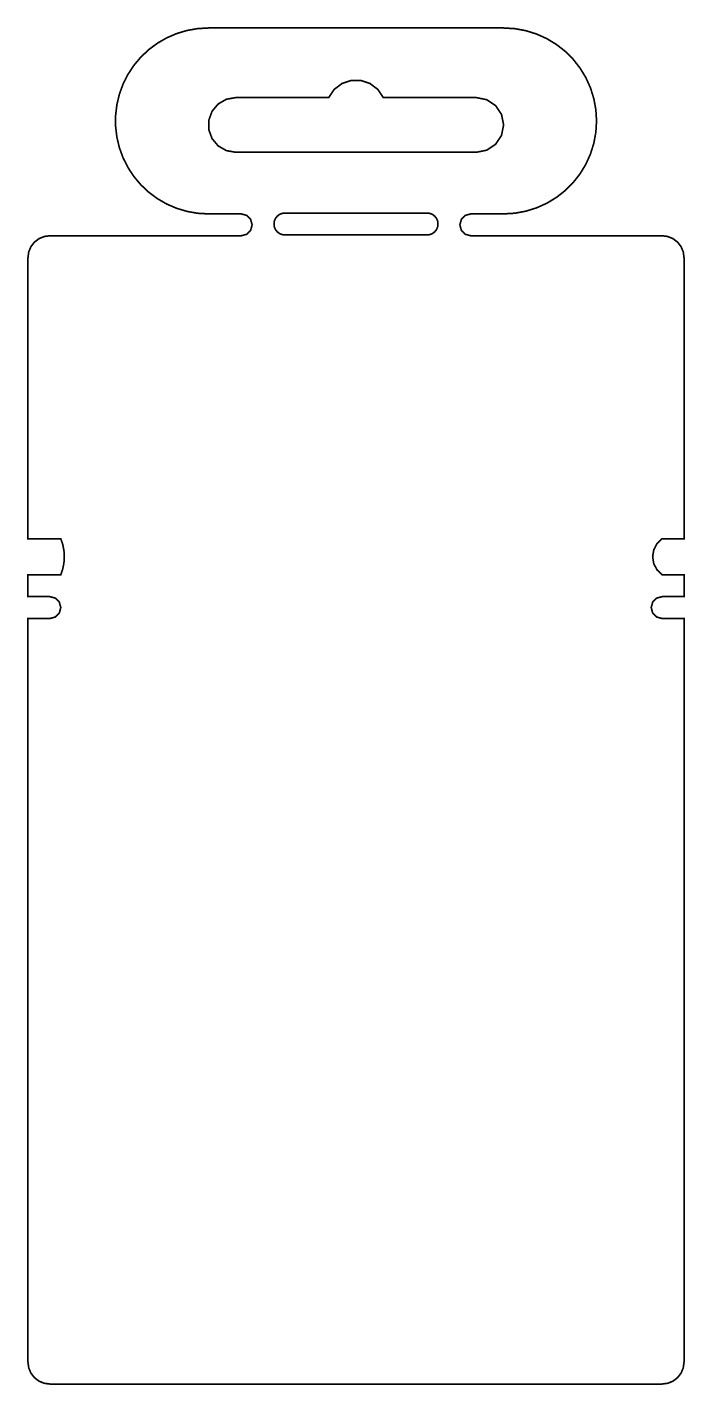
# Model space of a CAD drawing. Extents: x 0 to 60, y 0 to 124.
import ezdxf

# ---------------------------------------------------------------- set-up
doc = ezdxf.new("R2010")
doc.units = 0
doc.layers.add('Board_Outline', color=21, linetype='CONTINUOUS')

msp = doc.modelspace()

# ---------------------------------------------------------------- linework, layer by layer
at = {"layer": 'Board_Outline', "linetype": 'CONTINUOUS', "const_width": 0.1524}
for points in [[(2, 0), (58, 0), (58.5176, 0.0682), (59, 0.268), (59.4142, 0.5858), (59.732, 1), (59.9319, 1.4823), (60, 2), (60, 70), (58, 70), (57.5, 70.134), (57.134, 70.5), (57, 71), (57.134, 71.5), (57.5, 71.866), (58, 72), (60, 72), (60, 74), (58, 74), (57.5342, 74.4447), (57.2339, 75.0144), (57.1303, 75.65), (57.234, 76.2856), (57.5343, 76.8553), (58, 77.3), (60, 77.3), (60, 103), (59.9318, 103.5176), (59.732, 104), (59.4142, 104.4142), (59, 104.732), (58.5177, 104.9318), (58, 105), (40.5, 105), (40, 105.134), (39.634, 105.5), (39.5, 106), (39.634, 106.5), (40, 106.866), (40.5, 107), (43.5, 107), (44.5246, 107.062), (45.5342, 107.247), (46.5141, 107.5524), (47.4501, 107.9736), (48.3285, 108.5046), (49.1365, 109.1376), (49.8623, 109.8634), (50.4954, 110.6714), (51.0264, 111.5498), (51.4476, 112.4858), (51.753, 113.4658), (51.938, 114.4754), (52, 115.5), (51.938, 116.5245), (51.753, 117.5341), (51.4476, 118.5141), (51.0264, 119.4501), (50.4954, 120.3285), (49.8624, 121.1365), (49.1366, 121.8623), (48.3286, 122.4953), (47.4502, 123.0263), (46.5142, 123.4476), (45.5342, 123.753), (44.5246, 123.938), (43.5, 124), (16.5, 124), (15.5132, 123.9425), (14.5398, 123.7709), (13.5928, 123.4874), (12.6852, 123.0959), (11.8292, 122.6016), (11.0363, 122.0114), (10.3173, 121.333), (9.6819, 120.5758), (9.1388, 119.75), (8.6952, 118.8667), (8.3571, 117.9378), (8.1291, 116.976), (8.0144, 115.9942), (8.0144, 115.0057), (8.1291, 114.024), (8.3571, 113.0621), (8.6952, 112.1333), (9.1388, 111.25), (9.682, 110.4241), (10.3173, 109.6669), (11.0363, 108.9886), (11.8292, 108.3983), (12.6852, 107.9041), (13.5929, 107.5126), (14.5398, 107.2291), (15.5132, 107.0574), (16.5, 107), (19.5, 107), (20, 106.866), (20.366, 106.5), (20.5, 106), (20.366, 105.5), (20, 105.134), (19.5, 105), (2, 105), (1.4824, 104.9318), (1, 104.732), (0.5858, 104.4142), (0.268, 104), (0.0682, 103.5176), (0, 103), (0, 77.3), (3, 77.3), (3.1798, 76.7657), (3.2889, 76.2126), (3.3255, 75.65), (3.2889, 75.0874), (3.1798, 74.5343), (3, 74), (0, 74), (0, 72), (2, 72), (2.5, 71.866), (2.866, 71.5), (3, 71), (2.866, 70.5), (2.5, 70.134), (2, 70), (0, 70), (0, 2), (0.0682, 1.4824), (0.268, 1), (0.5858, 0.5858), (1, 0.2679), (1.4824, 0.0681), (2, 0)], [(41.0004, 117.6353), (41.9571, 117.445), (42.7682, 116.9031), (43.3101, 116.092), (43.5004, 115.1353), (43.3101, 114.1786), (42.7682, 113.3676), (41.9572, 112.8256), (41.0005, 112.6353), (19.0004, 112.6353), (18.1454, 112.7861), (17.3935, 113.2202), (16.8354, 113.8853), (16.5384, 114.7012), (16.5384, 115.5695), (16.8354, 116.3853), (17.3935, 117.0504), (18.1454, 117.4845), (19.0005, 117.6353), (26, 117.6353), (27.5, 117.6353), (27.9989, 118.3752), (28.7084, 118.9164), (29.5538, 119.2021), (30.4462, 119.2021), (31.2916, 118.9164), (32.0011, 118.3752), (32.5, 117.6353), (34, 117.6353), (41.0004, 117.6353)], [(23.4998, 105.0767), (23.3693, 105.0853), (23.241, 105.1108), (23.1171, 105.1529), (22.9998, 105.2107), (22.8911, 105.2834), (22.7927, 105.3696), (22.7065, 105.468), (22.6338, 105.5767), (22.576, 105.6941), (22.5339, 105.8179), (22.5084, 105.9462), (22.4998, 106.0767), (22.5084, 106.2073), (22.5339, 106.3356), (22.576, 106.4594), (22.6338, 106.5767), (22.7065, 106.6855), (22.7927, 106.7838), (22.8911, 106.8701), (22.9998, 106.9428), (23.1172, 107.0006), (23.241, 107.0427), (23.3693, 107.0682), (23.4998, 107.0767), (36.4998, 107.0767), (36.6304, 107.0682), (36.7587, 107.0427), (36.8825, 107.0006), (36.9998, 106.9428), (37.1086, 106.8701), (37.2069, 106.7838), (37.2932, 106.6855), (37.3659, 106.5767), (37.4237, 106.4594), (37.4658, 106.3356), (37.4913, 106.2073), (37.4998, 106.0767), (37.4913, 105.9462), (37.4658, 105.8179), (37.4237, 105.6941), (37.3659, 105.5767), (37.2932, 105.468), (37.2069, 105.3696), (37.1086, 105.2834), (36.9998, 105.2107), (36.8825, 105.1529), (36.7587, 105.1108), (36.6304, 105.0853), (36.4998, 105.0767), (23.4998, 105.0767)]]:
    msp.add_lwpolyline(points, dxfattribs=at)

doc.saveas('drawing.dxf')
